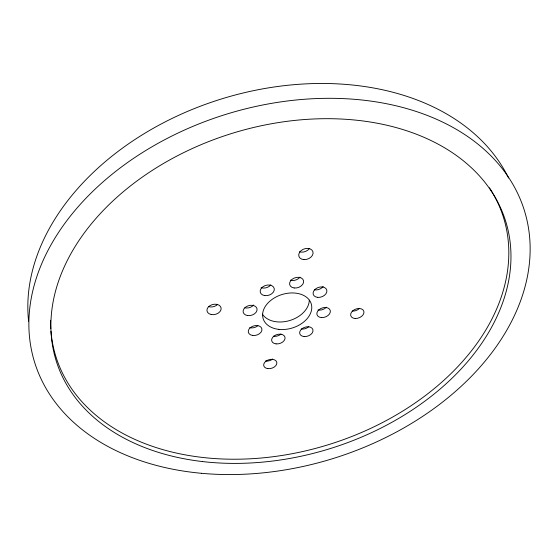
<?xml version="1.0" encoding="UTF-8"?>
<svg xmlns="http://www.w3.org/2000/svg" width="558" height="558" viewBox="0 0 558 558"><rect width="100%" height="100%" fill="white"/><g stroke="black" fill="none" stroke-linecap="round" stroke-linejoin="round"><path stroke-width="0.84" d="M309.278 300.155A24.984 17.521 -17.2 0 1 289.658 320.557A24.984 17.521 -17.2 0 1 262.386 314.112M300.009 277.145A7.163 5.141 -18.2 0 1 290.376 280.151M270.839 284.873A7.17 5.155 -16.5 0 1 261.123 287.67M253.702 305.003A7.08 5.015 -15.3 0 1 244.802 307.786M257.908 325.663A6.94 4.82 -15.3 0 1 249.67 327.651M281.009 334.012A6.836 4.68 -16.4 0 1 273.315 336.237M308.832 326.597A6.829 4.673 -17.8 0 1 301.194 328.983M326.353 307.186A6.919 4.792 -19 0 1 318.025 309.99M323.201 286.47A7.059 4.987 -19.2 0 1 314.531 289.818M272.702 359.031A6.696 4.485 -15.7 0 1 265.469 360.998M217.585 304.48A7.17 5.12 -13.3 0 1 208.364 306.53M309.299 248.631A7.331 5.378 -19.3 0 1 299.458 251.77M359.436 308.435A6.856 4.687 -20.5 0 1 352.224 311.071M493.384 194.24A234.367 165.077 -17.2 0 1 328.529 444.656A234.367 165.077 -17.2 0 1 50.952 331.264M50.764 328.753A234.367 165.077 -17.2 0 1 50.534 320.278M489.429 187.767A234.367 165.077 -17.2 0 1 492.972 193.514M28.591 321.206A252.404 180.213 -17.2 0 1 224.958 97.894A252.404 180.213 -17.2 0 1 508.582 178.03M278.888 329.38A25.166 17.514 -17.2 0 0 311.385 304.354A25.166 17.514 -17.2 0 0 271.286 300.002A25.166 17.514 -17.2 0 0 278.888 329.38M294.192 287.977A7.219 5.141 -18.2 0 0 303.552 280.688A7.219 5.141 -18.2 0 0 292.099 279.307A7.219 5.141 -18.2 0 0 294.192 287.977M264.729 295.594A7.226 5.155 -16.5 0 0 274.229 288.514A7.226 5.155 -16.5 0 0 262.762 286.875A7.226 5.155 -16.5 0 0 264.729 295.594M247.473 315.535A7.128 5.015 -15.3 0 0 257.022 308.811A7.128 5.015 -15.3 0 0 245.764 307.012A7.128 5.015 -15.3 0 0 247.473 315.535M252.718 335.47A6.989 4.82 -15.4 0 0 261.862 328.76A6.989 4.82 -15.4 0 0 250.716 327.365A6.989 4.82 -15.4 0 0 252.718 335.47M276.112 343.888A6.884 4.68 -16.4 0 0 284.971 337.144A6.884 4.68 -16.4 0 0 273.964 336.069A6.884 4.68 -16.4 0 0 276.112 343.888M304.187 336.558A6.877 4.666 -17.8 0 0 312.905 329.639A6.877 4.666 -17.8 0 0 301.906 328.801A6.877 4.666 -17.8 0 0 304.187 336.558M321.561 317.586A6.968 4.792 -18.9 0 0 330.217 310.339A6.968 4.792 -18.9 0 0 319.03 309.683A6.968 4.792 -18.9 0 0 321.561 317.586M317.711 297.379A7.108 4.98 -19.2 0 0 326.779 290.062A7.108 4.98 -19.2 0 0 315.472 289.03A7.108 4.98 -19.2 0 0 317.711 297.379M355.195 318.485A6.905 4.68 -20.4 0 0 363.837 311.28A6.905 4.68 -20.4 0 0 352.865 310.708A6.905 4.68 -20.4 0 0 355.195 318.485M267.77 368.615A6.745 4.485 -15.7 0 0 276.803 362.379A6.745 4.485 -15.7 0 0 266.215 360.991A6.745 4.485 -15.7 0 0 267.77 368.615M211.175 314.51A7.226 5.12 -13.4 0 0 221.114 308.044A7.226 5.12 -13.4 0 0 209.815 305.742A7.226 5.12 -13.4 0 0 211.175 314.51M303.866 259.609A7.387 5.378 -19.3 0 0 312.892 251.623A7.387 5.378 -19.3 0 0 300.936 250.772A7.387 5.378 -19.3 0 0 303.866 259.609M201.424 473.296A256.373 180.241 -17.2 0 0 524.806 211.921A256.373 180.241 -17.2 0 0 112.291 174.096A256.373 180.241 -17.2 0 0 201.424 473.296M202.38 461.55A235.323 165.063 -17.2 0 0 507.452 227.608A235.323 165.063 -17.2 0 0 132.964 183.973A235.323 165.063 -17.2 0 0 202.38 461.55"/></g></svg>
